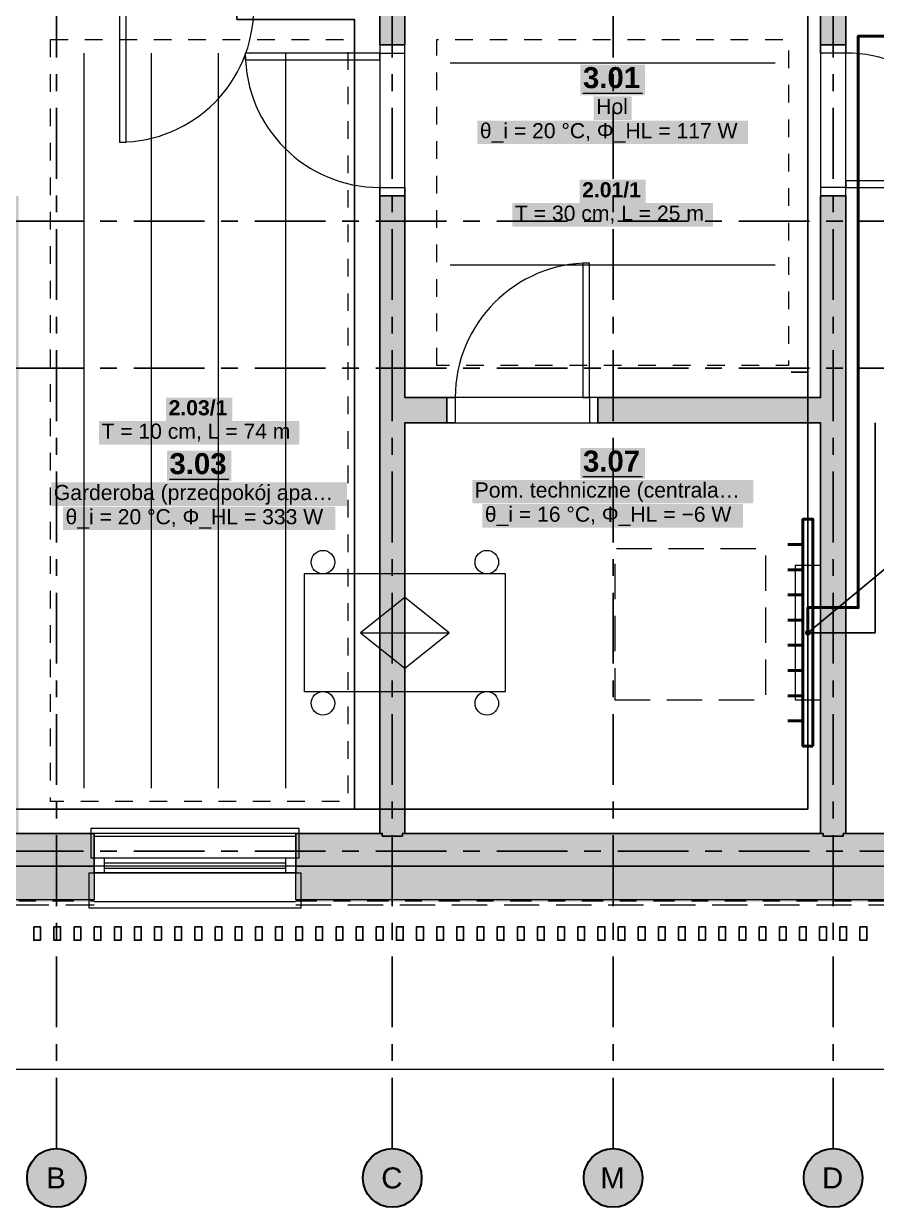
# Model space of a CAD drawing. Header units: metres. Extents: x -3.2 to 18.6, y -2.1 to 9.6.
# Drawn here: x 3.68 to 8.76, y -2.12 to 4.93 of the extents above; entities that cross this region are included whole.
import ezdxf

# ---------------------------------------------------------------- set-up
doc = ezdxf.new("R2010")
doc.units = ezdxf.units.M
for name, pattern in [('KRESKOWA', [5.25, 4.2, -1.05]), ('KRESKOWA_DROBNA', [3.15, 2.1, -1.05]), ('PUNKTOWA', [10.5, 8.4, -1.05, 0, -1.05]), ('PUNKTOWA_KROTKA', [6.3, 4.2, -1.05, 0, -1.05])]:
    doc.linetypes.add(name, pattern=pattern)
doc.layers.add('A-MASKA', color=7, linetype='Continuous', lineweight=18)
doc.layers.add('S-OPISY', color=2, linetype='Continuous', lineweight=25)
for name, color, linetype, lineweight, true_color in [('I-OSIE', 8, 'PUNKTOWA', 18, 0x7a7a7a), ('I-PODKLAD', 8, 'Continuous', 18, 0x9a9a9a), ('I-PODKLAD-SCIANY', 8, 'Continuous', 25, 0x6e6e6e), ('I-PODKLAD-WYPELN', 254, 'Continuous', 18, 0xe6e6e6), ('I-POMIESZCZENIA', 8, 'Continuous', 25, 0x4a4a4a), ('S-OGRZ', 1, 'Continuous', 25, 0xe05000), ('S-PC', 1, 'Continuous', 35, 0xc0392b), ('S-URZADZENIA', 2, 'Continuous', 35, 0x303030)]:
    doc.layers.add(name, color=color, linetype=linetype, lineweight=lineweight, true_color=true_color)
doc.styles.add('PL_ARIAL', font='arial.ttf')
doc.styles.add('PL_ARIAL_B', font='arialbd.ttf')

msp = doc.modelspace()

# ---------------------------------------------------------------- hatches: boundary and pattern name
at = {"layer": 'A-MASKA', "true_color": 0xffffff}
for points in [[(6.9957, 4.499), (7.3793, 4.499), (7.3793, 4.6815), (6.9957, 4.6815)], [(7.0744, 4.3522), (7.3006, 4.3522), (7.3006, 4.492), (7.0744, 4.492)], [(6.3815, 4.2082), (7.9935, 4.2082), (7.9935, 4.348), (6.3815, 4.348)], [(6.9907, 3.8567), (7.3843, 3.8567), (7.3843, 3.9965), (6.9907, 3.9965)], [(6.5908, 3.7172), (7.7842, 3.7172), (7.7842, 3.857), (6.5908, 3.857)], [(4.5282, 2.5592), (4.9218, 2.5592), (4.9218, 2.699), (4.5282, 2.699)], [(4.1283, 2.4197), (5.3217, 2.4197), (5.3217, 2.5595), (4.1283, 2.5595)], [(6.9957, 2.2165), (7.3793, 2.2165), (7.3793, 2.399), (6.9957, 2.399)], [(4.5332, 2.2015), (4.9168, 2.2015), (4.9168, 2.384), (4.5332, 2.384)], [(3.8447, 2.0547), (5.6053, 2.0547), (5.6053, 2.1945), (3.8447, 2.1945)], [(6.3509, 2.0697), (8.0241, 2.0697), (8.0241, 2.2095), (6.3509, 2.2095)], [(3.9142, 1.9107), (5.5358, 1.9107), (5.5358, 2.0505), (3.9142, 2.0505)], [(6.4112, 1.9257), (7.9638, 1.9257), (7.9638, 2.0655), (6.4112, 2.0655)]]:
    msp.add_hatch(color=7, dxfattribs=at).paths.add_polyline_path(points)
at = {"layer": 'I-OSIE', "true_color": 0xffffff}
for points in [[(4.05, -1.945), (4.0485, -1.9222), (4.044, -1.8997), (4.0367, -1.878), (4.0266, -1.8575), (4.0138, -1.8385), (3.9987, -1.8213), (3.9815, -1.8062), (3.9625, -1.7934), (3.942, -1.7833), (3.9203, -1.776), (3.8978, -1.7715), (3.875, -1.77), (3.8522, -1.7715), (3.8297, -1.776), (3.808, -1.7833), (3.7875, -1.7934), (3.7685, -1.8062), (3.7513, -1.8213), (3.7362, -1.8385), (3.7234, -1.8575), (3.7133, -1.878), (3.706, -1.8997), (3.7015, -1.9222), (3.7, -1.945), (3.7015, -1.9678), (3.706, -1.9903), (3.7133, -2.012), (3.7234, -2.0325), (3.7362, -2.0515), (3.7513, -2.0687), (3.7685, -2.0838), (3.7875, -2.0966), (3.808, -2.1067), (3.8297, -2.114), (3.8522, -2.1185), (3.875, -2.12), (3.8978, -2.1185), (3.9203, -2.114), (3.942, -2.1067), (3.9625, -2.0966), (3.9815, -2.0838), (3.9987, -2.0687), (4.0138, -2.0515), (4.0266, -2.0325), (4.0367, -2.012), (4.044, -1.9903), (4.0485, -1.9678)], [(6.05, -1.945), (6.0485, -1.9222), (6.044, -1.8997), (6.0367, -1.878), (6.0266, -1.8575), (6.0138, -1.8385), (5.9987, -1.8213), (5.9815, -1.8062), (5.9625, -1.7934), (5.942, -1.7833), (5.9203, -1.776), (5.8978, -1.7715), (5.875, -1.77), (5.8522, -1.7715), (5.8297, -1.776), (5.808, -1.7833), (5.7875, -1.7934), (5.7685, -1.8062), (5.7513, -1.8213), (5.7362, -1.8385), (5.7234, -1.8575), (5.7133, -1.878), (5.706, -1.8997), (5.7015, -1.9222), (5.7, -1.945), (5.7015, -1.9678), (5.706, -1.9903), (5.7133, -2.012), (5.7234, -2.0325), (5.7362, -2.0515), (5.7513, -2.0687), (5.7685, -2.0838), (5.7875, -2.0966), (5.808, -2.1067), (5.8297, -2.114), (5.8522, -2.1185), (5.875, -2.12), (5.8978, -2.1185), (5.9203, -2.114), (5.942, -2.1067), (5.9625, -2.0966), (5.9815, -2.0838), (5.9987, -2.0687), (6.0138, -2.0515), (6.0266, -2.0325), (6.0367, -2.012), (6.044, -1.9903), (6.0485, -1.9678)], [(7.365, -1.945), (7.3635, -1.9222), (7.359, -1.8997), (7.3517, -1.878), (7.3416, -1.8575), (7.3288, -1.8385), (7.3137, -1.8213), (7.2965, -1.8062), (7.2775, -1.7934), (7.257, -1.7833), (7.2353, -1.776), (7.2128, -1.7715), (7.19, -1.77), (7.1672, -1.7715), (7.1447, -1.776), (7.123, -1.7833), (7.1025, -1.7934), (7.0835, -1.8062), (7.0663, -1.8213), (7.0512, -1.8385), (7.0384, -1.8575), (7.0283, -1.878), (7.021, -1.8997), (7.0165, -1.9222), (7.015, -1.945), (7.0165, -1.9678), (7.021, -1.9903), (7.0283, -2.012), (7.0384, -2.0325), (7.0512, -2.0515), (7.0663, -2.0687), (7.0835, -2.0838), (7.1025, -2.0966), (7.123, -2.1067), (7.1447, -2.114), (7.1672, -2.1185), (7.19, -2.12), (7.2128, -2.1185), (7.2353, -2.114), (7.257, -2.1067), (7.2775, -2.0966), (7.2965, -2.0838), (7.3137, -2.0687), (7.3288, -2.0515), (7.3416, -2.0325), (7.3517, -2.012), (7.359, -1.9903), (7.3635, -1.9678)], [(8.675, -1.945), (8.6735, -1.9222), (8.669, -1.8997), (8.6617, -1.878), (8.6516, -1.8575), (8.6388, -1.8385), (8.6237, -1.8213), (8.6065, -1.8062), (8.5875, -1.7934), (8.567, -1.7833), (8.5453, -1.776), (8.5228, -1.7715), (8.5, -1.77), (8.4772, -1.7715), (8.4547, -1.776), (8.433, -1.7833), (8.4125, -1.7934), (8.3935, -1.8062), (8.3763, -1.8213), (8.3612, -1.8385), (8.3484, -1.8575), (8.3383, -1.878), (8.331, -1.8997), (8.3265, -1.9222), (8.325, -1.945), (8.3265, -1.9678), (8.331, -1.9903), (8.3383, -2.012), (8.3484, -2.0325), (8.3612, -2.0515), (8.3763, -2.0687), (8.3935, -2.0838), (8.4125, -2.0966), (8.433, -2.1067), (8.4547, -2.114), (8.4772, -2.1185), (8.5, -2.12), (8.5228, -2.1185), (8.5453, -2.114), (8.567, -2.1067), (8.5875, -2.0966), (8.6065, -2.0838), (8.6237, -2.0687), (8.6388, -2.0515), (8.6516, -2.0325), (8.6617, -2.012), (8.669, -1.9903), (8.6735, -1.9678)]]:
    msp.add_hatch(color=7, dxfattribs=at).paths.add_polyline_path(points)
at = {"layer": 'I-PODKLAD-WYPELN', "true_color": 0xe4e4e4}
h = msp.add_hatch(color=7, dxfattribs=at)
h.paths.add_polyline_path([(5.1, 5.02), (5.1, 5.035), (5.1, 5.035), (5.1, 5.035), (5.1, 5.035), (5.1, 5.23), (5.1, 5.23), (5.1, 5.23), (5.1, 5.23), (5.1, 5.23), (5.27, 5.23), (5.27, 6.45), (5.77, 6.45), (5.77, 8.645), (5.77, 8.645), (5.77, 8.645), (5.77, 8.645), (5.77, 8.645), (5.2, 8.645), (5.2, 8.84), (5.2, 9.05), (6.4, 9.05), (6.4, 8.84), (6.4, 8.645), (5.98, 8.645), (5.98, 8.645), (5.98, 8.645), (5.98, 5.23), (5.98, 5.23), (5.98, 5.23), (7.085, 5.23), (7.085, 5.23), (7.085, 5.23), (7.085, 5.23), (7.085, 5.23), (7.1, 5.215), (7.1, 5.215), (7.1, 5.215), (7.1, 5.215), (7.1, 5.215), (7.1, 5.215), (7.1, 5.215), (7.1, 5.215), (7.1, 5.215), (7.1, 5.215), (7.1, 5.215), (7.1, 5.215), (7.115, 5.215), (7.115, 7.47), (7.265, 7.47), (7.265, 5.215), (7.265, 5.215), (7.265, 5.215), (7.265, 5.215), (7.265, 5.215), (7.265, 5.215), (7.265, 5.035), (7.265, 5.035), (7.265, 5.035), (7.265, 5.035), (7.265, 5.035), (7.265, 5.035), (7.265, 5.035), (7.265, 5.035), (7.265, 5.035), (7.265, 5.035), (7.265, 5.035), (7.265, 5.035), (7.265, 5.035), (7.265, 5.035), (7.265, 5.035), (7.265, 5.035), (7.265, 5.035), (7.28, 5.035), (7.28, 5.035), (7.28, 5.035), (7.295, 5.02), (7.295, 5.02), (7.295, 5.02), (5.95, 5.02), (5.95, 5.02), (5.95, 5.02), (5.95, 4.8), (5.95, 4.8), (5.95, 4.8), (5.935, 4.8), (5.935, 4.8), (5.935, 4.8), (5.935, 4.8), (5.8, 4.8), (5.8, 4.8), (5.8, 4.8), (5.8, 4.8), (5.8, 4.8), (5.8, 5.02), (5.8, 5.02), (5.8, 5.02), (5.8, 5.02), (5.8, 5.02), (5.1, 5.02), (5.1, 5.02)])
h.paths.add_polyline_path([(5.77, 5.23), (5.77, 5.23), (5.77, 6.35), (5.37, 6.35), (5.37, 5.23), (5.77, 5.23), (5.77, 5.23), (5.77, 5.23)], flags=0)
h = msp.add_hatch(color=7, dxfattribs=at)
h.paths.add_polyline_path([(8.8, 5.02), (8.8, 5.02), (8.8, 5.035), (8.8, 5.035), (8.8, 5.035), (8.8, 5.035), (8.8, 5.035), (8.8, 5.035), (8.8, 5.035), (8.8, 5.035), (8.8, 5.035), (8.8, 5.035), (8.8, 5.035), (8.8, 5.035), (8.8, 5.035), (8.8, 5.035), (8.8, 5.035), (8.8, 5.035), (8.8, 5.035), (8.59, 5.035), (8.59, 5.035), (8.59, 5.035), (8.59, 5.125), (8.59, 5.125), (8.59, 5.125), (8.575, 5.125), (8.575, 4.8), (8.56, 4.8), (8.425, 4.8), (8.425, 5.125), (8.395, 5.125), (8.395, 5.125), (8.395, 5.125), (8.395, 8.645), (8.395, 8.645), (8.395, 8.645), (8.395, 8.645), (8.1, 8.645), (8.1, 8.84), (8.1, 9.05), (8.8, 9.05), (8.8, 5.425), (8.8, 5.425), (8.8, 5.425), (12.3, 5.425), (12.3, 5.425), (12.3, 5.425), (12.3, 5.425), (12.3, 3.1), (12.29, 3.1), (12.09, 3.1), (12.09, 3.1), (12.09, 3.1), (12.09, 3.1), (11.895, 3.1), (11.895, 3.1), (11.895, 3.1), (11.895, 5.02), (11.895, 5.02), (11.895, 5.02), (11.895, 5.02), (11.895, 5.02), (11.895, 5.02), (8.8, 5.02)])
h.paths.add_polyline_path([(11.91, 5.215), (11.91, 5.215), (11.91, 5.215), (11.91, 5.215), (11.91, 5.215)], flags=0)
h.paths.add_polyline_path([(12.09, 5.215), (12.09, 5.215), (12.09, 5.215), (12.09, 5.215), (12.09, 5.215), (12.09, 5.215)], flags=0)
h.paths.add_polyline_path([(8.59, 5.215), (8.59, 5.215), (8.59, 5.215), (8.59, 5.215)], flags=0)
h.paths.add_polyline_path([(8.8, 5.215), (8.8, 5.215), (8.8, 5.215), (8.8, 5.215)], flags=0)
h.paths.add_polyline_path([(8.41, 8.66), (8.41, 8.66), (8.41, 8.66), (8.41, 8.66)], flags=0)
h.paths.add_polyline_path([(8.59, 8.66), (8.59, 8.66), (8.59, 8.66), (8.59, 8.66)], flags=0)
msp.add_hatch(color=7, dxfattribs=at).paths.add_polyline_path([(3, -0.09), (3, 0.105), (3, 0.105), (3, 0.105), (3.5, 0.105), (3.5, 0.105), (3.5, 0.105), (3.5, 0.105), (3.5, 0.105), (3.5, 3.9), (3.5, 3.9), (3.5, 3.9), (3.5, 3.9), (3.5, 3.9), (3.635, 3.9), (3.635, 3.9), (3.635, 3.9), (3.65, 3.9), (3.65, 3.9), (3.65, 3.9), (3.65, 0.105), (3.65, 0.105), (3.65, 0.105), (4.1, 0.105), (4.1, 0.105), (4.1, 0.105), (4.1, -0.09), (4.1, -0.09), (4.1, -0.09), (4.1, -0.09), (4.1, -0.29), (4.1, -0.3), (3, -0.3), (3, -0.29), (3, -0.09), (3, -0.09), (3, -0.09)])
h = msp.add_hatch(color=7, dxfattribs=at)
h.paths.add_polyline_path([(5.3, 0.105), (5.8, 0.105), (5.8, 0.105), (5.8, 0.105), (5.8, 0.105), (5.8, 0.105), (5.8, 2.625), (5.8, 2.625), (5.8, 2.625), (5.8, 2.625), (5.8, 2.625), (5.8, 2.625), (5.8, 2.625), (5.8, 2.625), (5.8, 2.625), (5.8, 3.9), (5.8, 3.9), (5.8, 3.9), (5.8, 3.9), (5.8, 3.9), (5.935, 3.9), (5.935, 3.9), (5.935, 3.9), (5.95, 3.9), (5.95, 3.9), (5.95, 3.9), (5.95, 2.7), (6.2, 2.7), (6.2, 2.565), (6.2, 2.55), (5.95, 2.55), (5.95, 0.105), (5.95, 0.105), (5.95, 0.105), (8.425, 0.105), (8.425, 2.55), (7.1, 2.55), (7.1, 2.565), (7.1, 2.7), (8.425, 2.7), (8.425, 3.9), (8.56, 3.9), (8.575, 3.9), (8.575, 2.625), (8.575, 0.105), (9, 0.105), (9, 0.105), (9, 0.105), (9, -0.09), (9, -0.09), (9, -0.09), (9, -0.09), (9, -0.29), (9, -0.3), (5.3, -0.3), (5.3, -0.29), (5.3, -0.09), (5.3, -0.09), (5.3, -0.09), (5.3, -0.09), (5.3, 0.105), (5.3, 0.105)])
h.paths.add_polyline_path([(5.935, 2.625), (5.935, 2.625), (5.935, 2.625), (5.935, 2.625), (5.935, 2.625), (5.935, 2.625), (5.935, 2.625), (5.935, 2.625), (5.935, 2.625)], flags=0)
at = {"layer": 'S-OPISY', "true_color": 0x000000}
msp.add_hatch(color=7, dxfattribs=at).paths.add_polyline_path([(8.3675, 1.3), (8.3669, 1.3045), (8.3652, 1.3088), (8.3624, 1.3124), (8.3587, 1.3152), (8.3545, 1.3169), (8.35, 1.3175), (8.3455, 1.3169), (8.3413, 1.3152), (8.3376, 1.3124), (8.3348, 1.3088), (8.3331, 1.3045), (8.3325, 1.3), (8.3331, 1.2955), (8.3348, 1.2913), (8.3376, 1.2876), (8.3413, 1.2848), (8.3455, 1.2831), (8.35, 1.2825), (8.3545, 1.2831), (8.3587, 1.2848), (8.3624, 1.2876), (8.3652, 1.2913), (8.3669, 1.2955)])

# ---------------------------------------------------------------- linework, layer by layer
at = {"layer": 'I-OSIE', "linetype": 'PUNKTOWA', "lineweight": 25, "ltscale": 0.050183, "flags": 128}
for points in [[(3.875, -1.77), (3.875, 9.19)], [(5.875, -1.77), (5.875, 9.19)], [(7.19, -1.77), (7.19, 9.19)], [(8.5, -1.77), (8.5, 9.19)]]:
    msp.add_lwpolyline(points, dxfattribs=at)
at = {"layer": 'I-OSIE', "linetype": 'PUNKTOWA', "lineweight": 25, "ltscale": 0.050066, "flags": 128}
for points in [[(-2.87, 3.75), (15.9497, 3.75)], [(-2.87, 2.875), (15.9497, 2.875)], [(-2.87, 0), (15.9497, 0)]]:
    msp.add_lwpolyline(points, dxfattribs=at)
at = {"layer": 'I-OSIE', "linetype": 'Continuous', "lineweight": 35, "ltscale": 0.05}
for centre in [(3.875, -1.945), (5.875, -1.945), (7.19, -1.945), (8.5, -1.945)]:
    msp.add_circle(centre, 0.175, dxfattribs=at)
at = {"layer": 'I-PODKLAD', "lineweight": 13, "ltscale": 0.05}
for points in [[(12.3255, 5.425), (12.6, 5.425), (12.6, -1.3), (-2.4, -1.3), (-2.4, 5.425), (-1.3005, 5.425)], [(5.8, 4.7995), (5.8, 3.9005)], [(5.95, 3.9005), (5.95, 4.7995)], [(8.425, 4.7995), (8.425, 3.9005)], [(8.575, 3.9005), (8.575, 4.7995)], [(7.0995, 2.7), (6.2005, 2.7)], [(6.2005, 2.55), (7.0995, 2.55)], [(5.95, 1.09), (5.95, 1.51)], [(5.686, 1.3), (6.214, 1.3)], [(5.2995, 0.105), (4.1005, 0.105)], [(4.1005, 0.09), (5.2995, 0.09)], [(5.2995, -0.09), (4.1005, -0.09)], [(4.1005, -0.3), (5.2995, -0.3)]]:
    msp.add_lwpolyline(points, dxfattribs=at)
at = {"layer": 'I-PODKLAD', "linetype": 'KRESKOWA', "lineweight": 13, "ltscale": 0.05, "flags": 128}
for points in [[(12.32, 3.1005), (12.32, 5.425), (12.6, 5.425), (12.6, -1.3), (-2.4, -1.3), (-2.4, 5.425), (-1.32, 5.425), (-1.32, 3.7005)], [(7.2, 0.9), (8.1, 0.9), (8.1, 1.8), (7.2, 1.8), (7.2, 0.9)], [(3.0005, -0.32), (4.0995, -0.32)], [(5.3005, -0.32), (8.9995, -0.32)]]:
    msp.add_lwpolyline(points, dxfattribs=at)
at = {"layer": 'I-PODKLAD', "lineweight": 18, "ltscale": 0.05}
for points in [[(4.25, 5.02), (4.25, 4.22), (4.29, 4.22), (4.29, 5.02)], [(5.8, 4.8), (5.8, 4.75), (5.95, 4.75), (5.95, 4.8)], [(8.575, 4.8), (8.575, 4.75), (8.425, 4.75), (8.425, 4.8)], [(5.8, 4.75), (5, 4.75), (5, 4.71), (5.8, 4.71)], [(5.8, 3.9), (5.8, 3.95), (5.95, 3.95), (5.95, 3.9)], [(8.575, 3.9), (8.575, 3.95), (8.425, 3.95), (8.425, 3.9)], [(8.575, 3.95), (9.375, 3.95), (9.375, 3.99), (8.575, 3.99)], [(7.05, 2.7), (7.05, 3.5), (7.01, 3.5), (7.01, 2.7)], [(6.2, 2.7), (6.25, 2.7), (6.25, 2.55), (6.2, 2.55)], [(7.1, 2.7), (7.05, 2.7), (7.05, 2.55), (7.1, 2.55)], [(8.425, 0.9), (8.425, 1.7), (8.275, 1.7), (8.275, 0.9)], [(4.08, -0.04), (5.32, -0.04), (5.32, 0.135), (4.08, 0.135)], [(4.1, -0.04), (5.3, -0.04), (5.3, -0.13), (4.1, -0.13)], [(4.07, -0.13), (5.33, -0.13), (5.33, -0.34), (4.07, -0.34)]]:
    msp.add_lwpolyline(points, close=True, dxfattribs=at)
for points in [[(8.315, 0.9), (8.315, 1.7)], [(4.16, -0.04), (4.16, -0.13)], [(4.16, -0.0688), (5.24, -0.0688)], [(5.24, -0.04), (5.24, -0.13)], [(4.16, -0.1012), (5.24, -0.1012)]]:
    msp.add_lwpolyline(points, dxfattribs=at)
at = {"layer": 'I-PODKLAD', "lineweight": 13, "ltscale": 0.05}
for points in [[(5.35, 0.95), (6.55, 0.95), (6.55, 1.65), (5.35, 1.65)], [(5.95, 1.09), (6.214, 1.3), (5.95, 1.51), (5.686, 1.3)]]:
    msp.add_lwpolyline(points, close=True, dxfattribs=at)
for centre in [(5.462, 1.72), (6.438, 1.72), (5.462, 0.88), (6.438, 0.88)]:
    msp.add_circle(centre, 0.07, dxfattribs=at)
for centre, start, end in [((4.25, 5.02), -90, 0), ((5.8, 4.75), -180, -90), ((8.575, 3.95), 0, 90), ((7.05, 2.7), -270, -180)]:
    msp.add_arc(centre, 0.8, start, end, dxfattribs=at)
at = {"layer": 'I-PODKLAD-SCIANY', "lineweight": 25, "ltscale": 0.05}
for points in [[(8.425, 4.8), (8.425, 4.8), (8.425, 5.125), (8.425, 5.125), (8.425, 5.125), (8.575, 5.125), (8.575, 5.125), (8.575, 5.125), (8.575, 4.8), (8.575, 4.8), (8.575, 4.8), (8.425, 4.8)], [(5.8, 2.625), (5.8, 2.625), (5.8, 2.625), (5.8, 3.9), (5.8, 3.9), (5.8, 3.9), (5.8, 3.9), (5.8, 3.9), (5.95, 3.9), (5.95, 3.9), (5.95, 3.9), (5.95, 2.7), (5.95, 2.7), (5.95, 2.7), (5.95, 2.7), (5.95, 2.7), (5.95, 2.7), (5.95, 2.7), (5.95, 2.7), (5.95, 2.7), (5.95, 2.7), (5.95, 2.7), (5.95, 2.7), (5.95, 2.7), (5.95, 2.7), (5.95, 2.7), (5.95, 2.7), (5.95, 2.7), (6.2, 2.7), (6.2, 2.7), (6.2, 2.7), (6.2, 2.55), (6.2, 2.55), (6.2, 2.55), (5.95, 2.55), (5.95, 2.55), (5.95, 2.55), (5.95, 2.55), (5.95, 2.55), (5.95, 2.55), (5.95, 2.55), (5.95, 2.55), (5.95, 2.55), (5.95, 2.55), (5.95, 2.55), (5.95, 2.55), (5.95, 2.55), (5.95, 2.55), (5.95, 2.55), (5.95, 2.55), (5.95, 2.55), (5.95, 0.105), (5.95, 0.105), (5.95, 0.105), (5.935, 0.105), (5.935, 0.105), (5.935, 0.105), (5.935, 0.105), (5.935, 0.105), (5.935, 0.105), (5.935, 0.105), (5.935, 0.105), (5.935, 0.105), (5.935, 0.105), (5.935, 0.105), (5.935, 0.105), (5.935, 0.105), (5.935, 0.105), (5.935, 0.105), (5.935, 0.105), (5.935, 0.105), (5.935, 0.09), (5.935, 0.09), (5.935, 0.09), (5.935, 0.09), (5.935, 0.09), (5.815, 0.09), (5.815, 0.09), (5.815, 0.09), (5.815, 0.09), (5.815, 0.09), (5.815, 0.105), (5.815, 0.105), (5.815, 0.105), (5.815, 0.105), (5.815, 0.105), (5.815, 0.105), (5.815, 0.105), (5.815, 0.105), (5.815, 0.105), (5.815, 0.105), (5.815, 0.105), (5.815, 0.105), (5.815, 0.105), (5.815, 0.105), (5.815, 0.105), (5.815, 0.105), (5.815, 0.105), (5.8, 0.105), (5.8, 0.105), (5.8, 0.105), (5.8, 0.105), (5.8, 0.105), (5.8, 2.625)], [(7.1, 2.55), (7.1, 2.55), (7.1, 2.7), (7.1, 2.7), (7.1, 2.7), (8.425, 2.7), (8.425, 2.7), (8.425, 2.7), (8.425, 2.7), (8.425, 2.7), (8.425, 2.7), (8.425, 2.7), (8.425, 2.7), (8.425, 2.7), (8.425, 2.7), (8.425, 2.7), (8.425, 2.7), (8.425, 2.7), (8.425, 2.7), (8.425, 2.7), (8.425, 2.7), (8.425, 2.7), (8.425, 3.9), (8.425, 3.9), (8.425, 3.9), (8.575, 3.9), (8.575, 3.9), (8.575, 3.9), (8.575, 0.105), (8.575, 0.105), (8.575, 0.105), (8.56, 0.105), (8.56, 0.105), (8.56, 0.105), (8.56, 0.105), (8.56, 0.105), (8.56, 0.105), (8.56, 0.105), (8.56, 0.105), (8.56, 0.105), (8.56, 0.105), (8.56, 0.105), (8.56, 0.105), (8.56, 0.105), (8.56, 0.105), (8.56, 0.105), (8.56, 0.105), (8.56, 0.105), (8.56, 0.09), (8.56, 0.09), (8.56, 0.09), (8.44, 0.09), (8.44, 0.09), (8.44, 0.09), (8.44, 0.105), (8.44, 0.105), (8.44, 0.105), (8.44, 0.105), (8.44, 0.105), (8.44, 0.105), (8.44, 0.105), (8.44, 0.105), (8.44, 0.105), (8.44, 0.105), (8.44, 0.105), (8.44, 0.105), (8.44, 0.105), (8.44, 0.105), (8.44, 0.105), (8.44, 0.105), (8.44, 0.105), (8.425, 0.105), (8.425, 0.105), (8.425, 0.105), (8.425, 2.55), (8.425, 2.55), (8.425, 2.55), (8.425, 2.55), (8.425, 2.55), (8.425, 2.55), (8.425, 2.55), (8.425, 2.55), (8.425, 2.55), (8.425, 2.55), (8.425, 2.55), (8.425, 2.55), (8.425, 2.55), (8.425, 2.55), (8.425, 2.55), (8.425, 2.55), (8.425, 2.55), (7.1, 2.55)], [(3.74, -0.45), (3.74, -0.53), (3.78, -0.53), (3.78, -0.45)], [(3.86, -0.45), (3.86, -0.53), (3.9, -0.53), (3.9, -0.45)], [(3.98, -0.45), (3.98, -0.53), (4.02, -0.53), (4.02, -0.45)], [(4.1, -0.45), (4.1, -0.53), (4.14, -0.53), (4.14, -0.45)], [(4.22, -0.45), (4.22, -0.53), (4.26, -0.53), (4.26, -0.45)], [(4.34, -0.45), (4.34, -0.53), (4.38, -0.53), (4.38, -0.45)], [(4.46, -0.45), (4.46, -0.53), (4.5, -0.53), (4.5, -0.45)], [(4.58, -0.45), (4.58, -0.53), (4.62, -0.53), (4.62, -0.45)], [(4.7, -0.45), (4.7, -0.53), (4.74, -0.53), (4.74, -0.45)], [(4.82, -0.45), (4.82, -0.53), (4.86, -0.53), (4.86, -0.45)], [(4.94, -0.45), (4.94, -0.53), (4.98, -0.53), (4.98, -0.45)], [(5.06, -0.45), (5.06, -0.53), (5.1, -0.53), (5.1, -0.45)], [(5.18, -0.45), (5.18, -0.53), (5.22, -0.53), (5.22, -0.45)], [(5.3, -0.45), (5.3, -0.53), (5.34, -0.53), (5.34, -0.45)], [(5.42, -0.45), (5.42, -0.53), (5.46, -0.53), (5.46, -0.45)], [(5.54, -0.45), (5.54, -0.53), (5.58, -0.53), (5.58, -0.45)], [(5.66, -0.45), (5.66, -0.53), (5.7, -0.53), (5.7, -0.45)], [(5.78, -0.45), (5.78, -0.53), (5.82, -0.53), (5.82, -0.45)], [(5.9, -0.45), (5.9, -0.53), (5.94, -0.53), (5.94, -0.45)], [(6.02, -0.45), (6.02, -0.53), (6.06, -0.53), (6.06, -0.45)], [(6.14, -0.45), (6.14, -0.53), (6.18, -0.53), (6.18, -0.45)], [(6.26, -0.45), (6.26, -0.53), (6.3, -0.53), (6.3, -0.45)], [(6.38, -0.45), (6.38, -0.53), (6.42, -0.53), (6.42, -0.45)], [(6.5, -0.45), (6.5, -0.53), (6.54, -0.53), (6.54, -0.45)], [(6.62, -0.45), (6.62, -0.53), (6.66, -0.53), (6.66, -0.45)], [(6.74, -0.45), (6.74, -0.53), (6.78, -0.53), (6.78, -0.45)], [(6.86, -0.45), (6.86, -0.53), (6.9, -0.53), (6.9, -0.45)], [(6.98, -0.45), (6.98, -0.53), (7.02, -0.53), (7.02, -0.45)], [(7.1, -0.45), (7.1, -0.53), (7.14, -0.53), (7.14, -0.45)], [(7.22, -0.45), (7.22, -0.53), (7.26, -0.53), (7.26, -0.45)], [(7.34, -0.45), (7.34, -0.53), (7.38, -0.53), (7.38, -0.45)], [(7.46, -0.45), (7.46, -0.53), (7.5, -0.53), (7.5, -0.45)], [(7.58, -0.45), (7.58, -0.53), (7.62, -0.53), (7.62, -0.45)], [(7.7, -0.45), (7.7, -0.53), (7.74, -0.53), (7.74, -0.45)], [(7.82, -0.45), (7.82, -0.53), (7.86, -0.53), (7.86, -0.45)], [(7.94, -0.45), (7.94, -0.53), (7.98, -0.53), (7.98, -0.45)], [(8.06, -0.45), (8.06, -0.53), (8.1, -0.53), (8.1, -0.45)], [(8.18, -0.45), (8.18, -0.53), (8.22, -0.53), (8.22, -0.45)], [(8.3, -0.45), (8.3, -0.53), (8.34, -0.53), (8.34, -0.45)], [(8.42, -0.45), (8.42, -0.53), (8.46, -0.53), (8.46, -0.45)], [(8.54, -0.45), (8.54, -0.53), (8.58, -0.53), (8.58, -0.45)], [(8.66, -0.45), (8.66, -0.53), (8.7, -0.53), (8.7, -0.45)]]:
    msp.add_lwpolyline(points, close=True, dxfattribs=at)
for points in [[(5.95, 5.02), (5.95, 4.8), (5.95, 4.8), (5.95, 4.8), (5.8, 4.8), (5.8, 4.8), (5.8, 4.8), (5.8, 4.8), (5.8, 4.8), (5.8, 5.02)], [(3.635, 0.105), (4.1, 0.105), (4.1, 0.105), (4.1, 0.105), (4.1, -0.09), (4.1, -0.09), (4.1, -0.09), (3, -0.09)], [(9, -0.09), (5.3, -0.09), (5.3, -0.09), (5.3, -0.09), (5.3, 0.105), (5.3, 0.105), (5.3, 0.105), (5.815, 0.105), (5.815, 0.105), (5.815, 0.105), (5.815, 0.09), (5.815, 0.09), (5.815, 0.09), (5.815, 0.09), (5.815, 0.09), (5.815, 0.09), (5.815, 0.09), (5.815, 0.09), (5.815, 0.09), (5.815, 0.09), (5.815, 0.09), (5.815, 0.09), (5.815, 0.09), (5.815, 0.09), (5.815, 0.09), (5.815, 0.09), (5.815, 0.09), (5.935, 0.09), (5.935, 0.09), (5.935, 0.09), (5.935, 0.09), (5.935, 0.09), (5.935, 0.09), (5.935, 0.09), (5.935, 0.09), (5.935, 0.09), (5.935, 0.09), (5.935, 0.09), (5.935, 0.09), (5.935, 0.09), (5.935, 0.09), (5.935, 0.09), (5.935, 0.09), (5.935, 0.09), (5.935, 0.105), (5.935, 0.105), (5.935, 0.105), (8.44, 0.105), (8.44, 0.105), (8.44, 0.105), (8.44, 0.105), (8.44, 0.09), (8.44, 0.09), (8.44, 0.09), (8.44, 0.09), (8.44, 0.09), (8.44, 0.09), (8.44, 0.09), (8.44, 0.09), (8.44, 0.09), (8.44, 0.09), (8.44, 0.09), (8.44, 0.09), (8.44, 0.09), (8.44, 0.09), (8.44, 0.09), (8.44, 0.09), (8.44, 0.09), (8.56, 0.09), (8.56, 0.09), (8.56, 0.09), (8.56, 0.09), (8.56, 0.09), (8.56, 0.09), (8.56, 0.09), (8.56, 0.09), (8.56, 0.09), (8.56, 0.09), (8.56, 0.09), (8.56, 0.09), (8.56, 0.09), (8.56, 0.09), (8.56, 0.09), (8.56, 0.09), (8.56, 0.09), (8.56, 0.105), (8.56, 0.105), (8.56, 0.105), (8.56, 0.105), (9, 0.105)]]:
    msp.add_lwpolyline(points, dxfattribs=at)
at = {"layer": 'I-PODKLAD-SCIANY', "lineweight": 13, "ltscale": 0.05}
for points in [[(3, -0.29), (3, -0.29), (3, -0.09), (3, -0.09), (3, -0.09), (4.1, -0.09), (4.1, -0.09), (4.1, -0.09), (4.1, -0.29), (4.1, -0.29), (4.1, -0.29), (3, -0.29)], [(5.3, -0.29), (5.3, -0.29), (5.3, -0.09), (5.3, -0.09), (5.3, -0.09), (9, -0.09), (9, -0.09), (9, -0.09), (9, -0.29), (9, -0.29), (9, -0.29), (5.3, -0.29)]]:
    msp.add_lwpolyline(points, close=True, dxfattribs=at)
at = {"layer": 'I-PODKLAD-SCIANY', "linetype": 'PUNKTOWA_KROTKA', "lineweight": 13, "ltscale": 0.03, "flags": 128}
for points in [[(3, -0.295), (4.1, -0.295)], [(5.3, -0.295), (9, -0.295)]]:
    msp.add_lwpolyline(points, dxfattribs=at)
at = {"layer": 'I-POMIESZCZENIA', "lineweight": 18, "ltscale": 0.05}
for points in [[(7.0107, 4.5115), (7.3643, 4.5115)], [(4.5482, 2.214), (4.9018, 2.214)], [(7.0107, 2.229), (7.3643, 2.229)]]:
    msp.add_lwpolyline(points, dxfattribs=at)
at = {"layer": 'S-OGRZ', "lineweight": 25, "ltscale": 0.05}
for points in [[(8.35, 1.3), (8.35, 0.25), (5.65, 0.25), (5.65, 4.95), (4.95, 4.95), (4.95, 5.45)], [(8.35, 1.3), (8.35, 5.25), (8.25, 5.25)], [(8.35, 1.3), (8.35, 2.85), (8.25, 2.85)], [(8.35, 1.3), (8.35, 0.25), (3.25, 0.25), (3.25, 2.55)], [(8.35, 1.3), (8.75, 1.3), (8.75, 2.55)], [(8.35, 1.3), (8.75, 1.3), (8.75, 1.35)], [(8.35, 1.3), (8.35, 0.25), (3.25, 0.25)], [(8.35, 1.3), (8.35, 0.25), (5.55, 0.25)]]:
    msp.add_lwpolyline(points, dxfattribs=at)
at = {"layer": 'S-OGRZ', "linetype": 'KRESKOWA_DROBNA', "lineweight": 18, "ltscale": 0.05, "flags": 128}
for points in [[(3.84, 4.83), (5.61, 4.83), (5.61, 0.295), (3.84, 0.295)], [(6.14, 2.89), (6.14, 4.83), (8.235, 4.83), (8.235, 2.89)]]:
    msp.add_lwpolyline(points, close=True, dxfattribs=at)
at = {"layer": 'S-OGRZ', "linetype": 'Continuous', "lineweight": 13, "ltscale": 0.05, "true_color": 0xe59a70, "flags": 128}
for points in [[(4.04, 0.375), (4.04, 4.75)], [(4.44, 4.75), (4.44, 0.375)], [(4.84, 0.375), (4.84, 4.75)], [(5.24, 4.75), (5.24, 0.375)], [(8.155, 4.69), (6.22, 4.69)], [(6.22, 3.49), (8.155, 3.49)]]:
    msp.add_lwpolyline(points, dxfattribs=at)
at = {"layer": 'S-OPISY', "lineweight": 25, "ltscale": 0.05}
msp.add_lwpolyline([(8.35, 1.3), (9.1632, 1.9737)], dxfattribs=at)
at = {"layer": 'S-PC', "lineweight": 50, "ltscale": 0.05}
msp.add_lwpolyline([(11.85, 4.56), (11.85, 4.85), (8.65, 4.85), (8.65, 1.45), (8.35, 1.45), (8.35, 1.3)], dxfattribs=at)
at = {"layer": 'S-URZADZENIA', "lineweight": 50, "ltscale": 0.05}
msp.add_lwpolyline([(8.38, 0.625), (8.38, 1.975), (8.32, 1.975), (8.32, 0.625)], close=True, dxfattribs=at)
for points in [[(8.32, 1.825), (8.23, 1.825)], [(8.32, 1.675), (8.23, 1.675)], [(8.32, 1.525), (8.23, 1.525)], [(8.32, 1.375), (8.23, 1.375)], [(8.32, 1.225), (8.23, 1.225)], [(8.32, 1.075), (8.23, 1.075)], [(8.32, 0.925), (8.23, 0.925)], [(8.32, 0.775), (8.23, 0.775)]]:
    msp.add_lwpolyline(points, dxfattribs=at)

# ---------------------------------------------------------------- texts
at = {"layer": 'I-OSIE', "style": 'PL_ARIAL'}
for s, p in [('B', (3.8144, -2.0075)), ('C', (5.8094, -2.0075)), ('M', (7.1143, -2.0075)), ('D', (8.4344, -2.0075))]:
    msp.add_text(s, height=0.125, dxfattribs=at).set_placement(p)
at = {"layer": 'I-POMIESZCZENIA'}
for s, height, style, p in [('3.01', 0.125, 'PL_ARIAL_B', (7.0107, 4.5415)), ('Hol', 0.09, 'PL_ARIAL', (7.0894, 4.387)), ('θ_i = 20 °C, Φ_HL = 117 W', 0.09, 'PL_ARIAL', (6.3965, 4.243)), ('3.03', 0.125, 'PL_ARIAL_B', (4.5482, 2.244)), ('3.07', 0.125, 'PL_ARIAL_B', (7.0107, 2.259)), ('Garderoba (przedpokój apa…', 0.09, 'PL_ARIAL', (3.8597, 2.0895)), ('Pom. techniczne (centrala…', 0.09, 'PL_ARIAL', (6.3659, 2.1045)), ('θ_i = 16 °C, Φ_HL = −6 W', 0.09, 'PL_ARIAL', (6.4262, 1.9605)), ('θ_i = 20 °C, Φ_HL = 333 W', 0.09, 'PL_ARIAL', (3.9292, 1.9455))]:
    msp.add_text(s, height=height, dxfattribs=dict(at, style=style)).set_placement(p)
at = {"layer": 'S-OPISY'}
for s, style, p in [('2.01/1', 'PL_ARIAL_B', (7.0057, 3.8915)), ('T = 30 cm, L = 25 m', 'PL_ARIAL', (6.6058, 3.752)), ('2.03/1', 'PL_ARIAL_B', (4.5432, 2.594)), ('T = 10 cm, L = 74 m', 'PL_ARIAL', (4.1433, 2.4545))]:
    msp.add_text(s, height=0.09, dxfattribs=dict(at, style=style)).set_placement(p)

doc.saveas('drawing.dxf')
